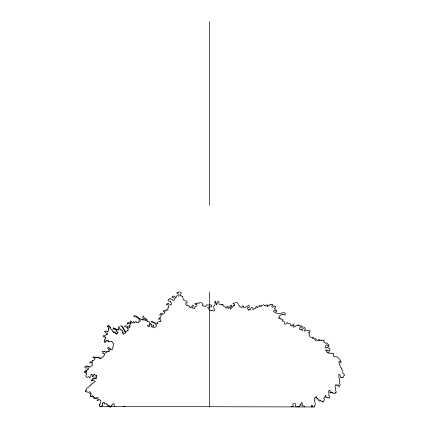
<?xml version="1.0" encoding="UTF-8"?>
<svg xmlns="http://www.w3.org/2000/svg" width="429" height="429" viewBox="0 0 429 429"><rect width="100%" height="100%" fill="white"/><g stroke="black" fill="none" stroke-linecap="round" stroke-linejoin="round"><path stroke-width="0.64" d="M99.844 406.451L99.898 406.006L99.442 405.914L99.716 405.351L99.346 405.362L99.812 404.504L99.217 404.756L99.85 404.418L99.85 403.737L100.413 403.571L100.826 400.67L100.22 400.563L100.365 400.032L99.603 399.908L99.292 399.335L97.431 400.954L97.008 400.139L97.909 399.329L98.064 397.351L96.981 397.56L95.935 398.809L96.016 397.822C94.986 398.605 94.525 398.579 93.951 398.514L93.946 398.015L94.509 397.801L93.694 397.447L94.262 397.141L93.479 396.836L93.688 396.267L92.825 396.997L92.653 395.436L91.672 396.696L91.629 396.375L90.095 396.895L90.76 395.2L90.229 394.782L90.685 394.83L91.248 394.026L90.953 393.093L89.484 393.575L90.53 392.235L90.208 391.972L89.447 391.757L88.304 392.503L87.747 391.993L86.937 392.181L86.899 391.768L85.301 391.693L85.789 391.2L85.618 390.867L86.417 390.331L85.553 389.977L86.604 389.591L86.83 388.674C86.535 387.634 87.516 387.698 88.471 387.371L88.422 387.14C89.023 386.647 89.731 386.325 89.934 385.328L90.744 385.548L90.841 384.84L91.291 384.888C90.481 384.041 92.433 383.719 92.991 383.585C92.187 382.437 94.868 382.722 95.254 381.36L94.455 380.92L94.101 380.121L92.895 380.362L92.734 379.445L92.273 380.646C92.171 379.418 90.433 382.486 91.484 380.115L92.208 379.788C91.624 379.075 92.895 378.281 93.334 378.909L93.742 378.904C93.79 377.874 93.913 378.029 94.342 377.665L94.873 378.668L94.997 378.185L95.211 378.603C95.243 376.217 96.321 380.169 96.316 378.169L96.139 377.702L96.541 377.692L96.874 375.783L96.45 376.088L96.45 375.439C94.257 378.164 95.554 372.072 93.999 374.887L93.919 374.479L93.141 376.592L92.82 376.212L92.562 376.635L92.278 374.812L91.865 374.217L91.35 375.064L91.27 374.608L89.618 378.078L88.878 376.506L87.243 377.434L86.615 377.118C86.647 376.512 85.918 376.576 85.8 375.74L86.669 374.533L85.886 373.852L86.583 373.525L86.658 372.635L85.838 372.104L86.486 371.273L85.071 372.57L85.055 372.174L84.572 372.372L84.191 371.83L85.215 370.844L86.288 371.101L85.982 370.42L86.647 370.736L86.1 370.082L87.387 370.066L87.875 369.771L87.559 369.385L88.739 369.004L88.546 368.329L86.84 367.76L85.843 368.114L84.792 367.814L84.921 366.908L85.693 366.597L85.403 366.173L85.966 366.489L86.797 365.792L87.248 366.688L87.634 366.007L88.235 366.527L88.331 366.275L88.605 367.09L88.959 367.127L89.173 366.43L89.886 367.353L91.146 366.044L92.348 366.034L91.929 364.548L92.487 364.082L92.637 362.725L91.243 363.106L91.136 362.569L89.564 362.864L90.047 362.065L92.058 361.813L91.967 360.95L93.072 361.068L92.482 360.414L94.235 360.006L94.857 359.153L95.115 358.328L94.498 358.263L94.573 357.614L94.117 357.829L92.889 357.443L92.991 357.191L93.543 356.853L94.734 357.041L95.629 357.791L95.967 357.303L96.166 357.781L96.788 356.928L97.11 357.614L97.217 357.234L97.512 357.593L98.649 356.987L99.072 358.408L99.608 357.416L100.204 358.982L100.429 357.958L100.536 358.494L100.874 357.936L101.389 358.317L101.689 357.695L102.719 357.475L102.949 356.445L103.893 356.15L103.732 355.872L104.773 354.606L104.907 353.635L104.354 353.973L103.85 353.33L102.638 353.534L103.276 352.289L102.075 351.442L102.928 351.271L104.596 351.769L104.794 351.265L105.802 352.547L106.194 351.737L106.521 352.359L106.955 351.244L107.518 352.021L108.505 350.756L108.58 351.49L109.009 351.694L109.363 351.169L109.18 349.217L108.344 349.614L108.494 348.664L107.851 348.52L107.497 347.839L108.832 347.334L109.76 348.477L109.99 348.257L110.226 349.083L110.671 348.89L110.848 349.71L111.031 349.41L111.658 349.957L112.103 349.839L113.117 348.016L112.5 347.147L113.605 345.731L113.251 345.216L113.851 343.988L112.977 342.932L112.484 342.964L112.323 341.741L111.331 341.881L111.417 341.243L110.215 341.2L108.918 342.111L108.961 341.152L108.51 341.511L108.607 340.551L107.218 341.135L107.255 340.331L106.462 340.894L106.424 340.567L105.958 341.168L106.033 341.897L105.164 341.806L104.848 342.658L104.944 341.784L104.236 341.79L104.306 340.272L105.185 340.122L104.403 339.398L105.636 338.797L104.955 338.084L105.952 337.784L105.362 337.564L105.614 336.947L104.52 336.915L104.435 336.422L103.48 336.969L103.196 336.052L103.888 335.322L105.636 335.339L106.177 334.191L106.977 334.674L106.896 334.105L107.652 334.261L107.668 333.939L107.47 333.44L105.748 332.936L105.872 332.631L104.306 331.102L106.194 331.617L106.832 330.797L107.797 332.078A0.863 0.863 0 0 0 108.049 331.349L108.639 329.703L108.237 329.22L109.234 328.946L108.58 328.244L108.923 328.282L108.478 327.67L108.928 327.209L108.655 326.737L107.277 326.785L107.25 326.469L108.156 326.308L107.845 325.708L108.896 325.246L109.663 327.096L109.98 326.812L110.065 327.643L110.441 327.048L111.154 330.024L112.082 329.429L112.489 331.681L112.988 331.161L113.529 332.416L113.76 332.062L113.958 332.4L114.157 331.853L114.629 332.722L114.875 332.051L115.412 333.371L115.653 332.829L116.356 334.288L116.661 333.306L116.768 333.762L117.187 332.984L117.262 333.247L118.104 332.636L117.637 332.523L117.551 331.697L116.908 331.628L116.763 331.108L116.12 331.172L116.549 330.201L114.393 329.542L113.562 328.946L113.916 328.796L113.192 328.657L113.09 328.142L113.621 327.756L114.693 328.684L114.881 328.265L115.272 329.064L115.557 328.523L116.731 330.035L117.069 329.182L117.385 329.783L117.664 329.306L118.147 329.987L118.195 328.984L118.913 330.067L118.57 326.496L119.241 326.753L119.67 328.63L120.452 329.215L120.34 329.837L121.246 329.74L121.257 330.437L121.697 330.105L122.667 330.518L122.512 331.006L123.069 331.949L122.538 332.336L122.555 332.845L123.091 332.454L122.801 333.939L123.595 334.464L124.126 333.194L124.973 333.408L124.957 332.84L125.729 332.856L125.059 331.585L124.624 331.73L124.19 330.04L123.118 329.177L122.962 327.831L120.581 325.632L122.351 326.319L125.649 331.773L126.496 332.046L127.397 330.185L127.595 330.518L127.252 330.486L128.416 330.416L128.019 329.804L128.282 328.759L127.998 328.351L127.649 328.566L127.692 327.627L127.247 327.96L127.113 327.188L124.866 326.828L124.399 326.319L124.823 325.842L126.727 325.906L127.772 326.276L129.156 327.922L129.896 327.343L130.137 325.933L129.655 325.884L129.274 326.431L129.038 325.756L130.577 324.217C130.925 323.745 130.786 323.916 130.491 323.225L128.394 323.402L128.153 323.9L127.215 324.067L127.102 323.595L127.215 323.085L127.381 323.364L127.67 322.806L128.7 322.651L129.032 322.163L130.266 322.292L131.194 323.3L130.47 320.876L132.529 322.259L132.974 323.219L133.365 321.434L134.534 322.989L135.677 321.391L136.095 321.375L136.535 322.544L137.35 322.179L138.615 322.758L138.985 320.667L139.623 321.627L140.192 320.903L140.406 320.361L137.232 317.46L133.666 316.42L134.325 315.422L134.717 315.91L136.159 316.001L136.358 316.64L136.685 316.168L139.747 319.004L140.026 318.699L140.498 319.251L140.739 318.94L141.886 319.675L142.219 319.096L142.428 319.508L142.75 319.037L142.964 320.232L143.586 319.852L143.393 318.372L142.659 317.01L143.082 316.044L143.463 316.141L144.267 317.621L144.584 319.787L145.227 320.635L145.914 320.597L146.085 321.005L146.375 320.474L146.235 319.449L145.549 319.439L145.2 318.726L145.64 318.323L147.41 320.302L147.201 321.514L148.429 321.359L149.571 322.093L149.405 324.764L148.766 325.37L147.994 324.898L147.544 325.472L147.485 325.911L148.15 326.372L149.131 326.587L149.565 326.238L150.536 323.423L151.319 324.571L151.662 324.496L151.421 326.431L152.027 327.22L152.799 327.075L153.051 324.914L153.394 324.951L153.872 327.745L156.118 326.614L156.714 325.23L156.462 324.689L155.888 324.63L154.504 323.08L151.137 321.954L151.153 321.627L152.198 321.326L154.665 322.876L157.743 323.67C156.435 322.989 157.851 321.68 159.041 321.659L159.894 321.745L159.974 321.128L160.784 321.471L160.602 321.08L160.945 320.817L160.055 319.358L160.29 318.114L158.703 319.407L158.821 318.693L160.891 316.779L160.934 315.932L161.406 315.556L161.218 314.2L159.776 315.143L160.307 313.497L161.889 313.116L162.446 313.599L162.532 314.398L162.864 314.371L164.361 313.25L164.345 312.639L164.757 312.682L165.074 312.108L164.484 311.502L163.932 311.808L163.395 310.961L163.54 310.494L164.623 310.301L165.658 311.138L166.221 309.674L166.559 309.529L166.57 310.135L167.256 310.451L168.077 309.625L167.701 308.006L168.286 307.883L168.109 307.196L168.602 307.25L168.913 306.006L167.605 304.37L166.608 305.158C166.2 303.652 167.283 304.097 167.766 303.228L168.688 303.426L168.806 303.914L170.104 304.418L170.469 304.981L171.38 304.601L171.348 303.019L170.726 301.796L170.356 302.129L170.141 301.373L169.916 301.608L168.736 300.911C167.675 301.442 168.012 298.804 168.645 299.742C168.994 299.292 169.605 298.321 170.254 298.965L170.485 298.622L170.881 299.292L171.257 298.959L172.41 299.447L172.721 300.477L174.453 300.08L174.576 298.938L174.029 297.672L173.659 297.946L172.463 297.56L172.018 297.147L172.351 296.235L173.236 296.38L174.077 295.887L174.437 296.605L175.284 296.852L175.713 298.262L176.689 295.838L177.236 295.581L178.491 296.182L179.161 295.624L179.097 294.771L177.858 293.699L177.182 293.683L176.759 292.851L177.493 292.347L177.804 292.642L178.11 292.203L178.384 292.439L179.907 291.913L181.231 292.626L180.282 295.318L180.502 295.972L181.408 295.694L182.116 296.557L182.561 296.182L183.339 300.021L184.261 299.989L185.226 300.917L186.851 300.997L187.135 302.509L186.878 302.354L186.481 303.185L185.955 303.046L185.66 303.668L186.063 305.105L186.347 305.4L187.205 304.831L187.891 305.904L188.385 305.609L188.513 306.011L189.194 306.038L189.425 306.719L189.757 306.579L190.026 307.872L190.605 307.496L190.943 307.925L192.46 305.287L193.147 305.223L193.474 305.78L192.16 307.829L192.937 308.349L193.64 307.893L194.375 308.628L194.782 308.188L194.702 307.437L195.19 307.094L195.039 306.51L195.983 306.606L197.083 305.368L196.772 304.418L196.31 304.719L195.082 304.375L194.798 303.475L196.171 303.265L196.203 303.839L196.53 303.26L198.509 302.981L198.611 303.4L199.104 303.405L199.63 302.601L202.225 302.954L203.073 304.488L202.059 305.201L202.424 305.823L203.528 305.893C203.834 306.628 204.247 305.464 204.831 306.209L205.083 306.73L205.518 306.687L206.714 304.729L208.725 305.073L209.266 304.633L209.432 304.965L210.151 304.767L211.754 305.201L211.207 307.089L210.521 306.66L209.797 307.084C208.612 307.609 208.392 306.279 207.759 307.909L210.248 310.473L211.245 310.757L211.679 310.076L211.931 310.558L212.881 310.564L213.015 311.03L214.344 310.805L214.8 310.306L213.98 309.411L214.328 308.542L213.663 307.749L213.599 306.478L214.79 305.335L215.192 302.708L214.489 301.957L215.385 301.19L215.798 301.33L215.782 302.885L216.666 304.74L217.053 304.858L216.79 303.893L217.165 303.603L216.811 302.869L218.029 301.314L219.063 301.71L218.811 303.528L219.358 304.322L220.93 304.563C221.943 303.276 221.868 306.799 222.179 304.692L222.34 304.258L223.412 305.105L223.445 306.134L225.214 306.928L226.233 308.306L226.55 306.901L227.129 307.046L227.102 306.429L227.643 306.199L228.464 307.019L227.531 307.99L228.759 308.44L230.496 305.33L231.735 305.175L231.805 306.392L231.199 306.467L230.003 308.392L230.684 309.347L231.29 307.872L232.556 307.164L232.754 306.349L233.194 306.397L233.199 305.604L233.896 305.539L233.891 305.024L234.518 305.743L234.668 304.547L232.92 303.437L236.347 302.445L237.827 303.201L238.32 304.783L239.806 306.006L239.79 307.073L241.629 306.891L241.908 307.62L242.986 305.582L243.34 306.633L243.795 306.386L243.624 307.443L244.573 307.958L245.404 307.507L245.726 306.762L246.895 306.821L248.643 305.094L249.683 307.051L247.624 307.732L247.131 308.757L248.439 309.309L248.257 309.829L248.954 310.435L249.303 309.1L250.279 309.856L251.153 307.738L252.461 307.395L252.906 308.279L252.885 309.588L253.459 309.47L254.263 308.773L254.66 308.934L255.153 307.974L255.818 308.456L255.979 306.746L256.74 306.998L256.848 306.354L257.641 307.631L259.084 306.285L259.352 306.553L259.4 305.604L259.91 305.952L260.575 305.604L261.052 306.966L261.685 305.185L262.13 305.695L263.347 304.783L263.899 304.724L264.441 305.646L264.929 305.292L265.02 305.818L266.06 306.156L266.109 305.18L267.031 304.756L267.417 305.663L267.927 305.716L267.557 306.081L267.76 306.676L268.404 305.534L269.165 305.148L269.385 305.459L270.265 304.284L270.715 304.735L271.09 304.193L271.922 304.799L272.377 304.386L273.08 305.207L272.865 305.646L271.959 305.668L271.82 307.035L272.667 307.357L274.136 306.065L275.681 306.515L275.515 306.783C275.874 307.861 275.193 307.084 275.23 307.791L274.292 308.505L274.469 308.982L275.252 309.009L276.785 310.489L276.909 311.197L276.303 311.593L274.957 310.188L273.761 310.639L273.627 311.84L274.86 312.253L275.037 311.867L275.96 313.004L276.743 313.025L276.882 313.443L278.383 314.001L278.636 313.567L280.083 313.599L281.687 312.902L282.534 313.116L283.215 312.543L284.212 312.602L285.296 313.492L285.344 314.371L284.845 315.009L284.105 314.243L283.145 314.698L282.791 314.248C282.47 315.294 281.933 313.653 281.521 314.671L279.113 316.125L279.3 316.693L278.657 318.468L279.51 318.189L279.595 317.782L279.729 318.254L280.175 318.028L280.587 319.171L281.075 318.763L281.488 319.31L282.668 319.525L282.899 319.916L282.255 320.307L282.314 321.053L282.738 321.326L283.317 320.881L284.105 321.466L284.545 322.753L284.368 323.793L285.687 324.297L286.701 322.699L287.51 322.785L288.02 323.847L289.859 323.257L290.412 324.093L290.508 325.439L291.473 325.493L291.666 326.019L291.849 325.391L293.045 324.592C293.189 323.745 294.267 325.08 293.913 325.375L292.932 325.686L292.819 326.088L293.511 327.263L294.31 326.887L294.691 326.099L295.104 325.911L295.549 326.464L296.83 325.075L297.501 325.466L298.289 324.581L298.171 325.767L298.659 325.45L299.426 325.665L299.619 326.19C300.203 325.316 299.892 326.716 300.632 325.992L301.163 325.665L301.399 326.158L302.043 325.97L302.601 326.828L302.086 327.413L301.507 326.973L300.016 327.536L299.394 328.485L299.501 329.22L300.225 329.756L300.836 328.973L301.12 329.595L301.721 329.107L301.973 330.443L302.316 330.48L302.708 328.829L303.319 328.678L303.711 327.665L304.665 327.59L304.472 327.954L305.384 328.764L305.046 329.831L304.14 330.121L304.81 331.204L306.161 330.539L307.92 330.636C308.901 330.191 311.32 330.92 309.561 332.234L309.186 331.805L309.116 332.319L308.451 332.378L309.363 333.574L309.052 334.582L309.341 334.936L308.982 335.092L310.172 336.963L311.738 337.387L313.24 337.215L313.165 337.923L312.441 338.299L313.642 338.036L314.548 339.36L314.966 338.883L315.401 339.06L315.739 338.443L316.275 339.216L315.39 340.224L316.194 340.894L318.157 340.379L318.506 339.511L319.085 339.371L319.321 339.918L318.688 340.24L319.407 340.899L320.077 339.8L320.795 340.395L321.251 340.052L321.235 340.438L322.983 340.685L323.857 339.929L324.195 340.159L323.745 341.345L324.152 342.036L323.954 342.535L325.134 342.717L325.193 343.307L326.834 342.975L328.995 345.023L328.694 346.873L328.099 345.501L327.627 345.736L327.091 344.771L325.793 345.211L324.994 347.404C325.343 348.664 326.372 347.469 327.327 347.131L327.499 347.603L327.815 347.41L327.992 347.828L329.209 348.235L329.263 348.756L329.649 348.68L330.019 349.914L329.29 351.378L328.748 350.579L328.072 351.024L327.686 350.187L327.166 350.59L326.389 349.769L325.729 350.724L326.083 350.59L326.635 351.898L327.027 351.828L327 352.391L327.697 352.348L327.836 352.708L328.121 352.45L328.212 352.97L328.812 352.466L329.225 353.534L331.145 352.992L331.199 353.507L332.738 353.668L332.958 353.174L333.735 353.828L333.44 354.424L333.735 356.714L334.325 356.451L334.834 357.025L335.607 356.644L336.979 356.789L339.677 359.1L341.173 362.269L340.798 362.687L340.487 361.738L339.135 361.143L339.001 362.961L339.623 364.012L339.237 364.629L339.983 364.838L339.811 365.669L340.46 366.066L340.487 367.38L341.269 367.723L341.243 368.307L341.945 368.511L341.468 369.187L342.085 369.315L342.868 372.125L342.744 373.133L344.809 375.053L343.779 375.627L343.913 376.094L342.991 377.702L342.481 377.08L342.127 377.954L342.004 377.375L340.98 377.836L340.46 377.44L340.106 375.134L338.846 374.093L338.894 377.96L339.639 378.491L339.35 379.708L339.929 380.453L339.436 381.081L339.334 383.226L340.358 384.47L339.007 386.942L338.256 384.818L337.441 385.757L337.183 384.711L336.379 385.419L335.88 384.577L334.947 386.298L335.505 387.601L335.162 388.363L335.575 389.312L335.387 390.084L336.298 391.999L335.95 392.867L335.655 392.497L335.237 393.248L335.022 392.889L333.682 393.543L333.478 392.953L332.765 393.334L332.513 392.176L332.014 392.916L331.826 391.993L331.413 392.632L331.097 392.712L331.043 392.251L330.469 392.985L330.121 390.567L329.413 390.835L329.359 390.374L329.048 390.454L328.271 392.192L329.182 392.514L328.662 395.297L329.617 396.305L329.456 398.101L328.796 397.356L328.062 398.187L327.718 397.356L326.844 397.833L326.517 396.664L325.868 397.281L325.514 395.088L324.796 397.023L324.168 397.967L323.697 397.919L324.608 399.876L324.013 400.123L323.493 402.166L322.544 401.136L322.351 401.817L321.659 400.89L321.165 401.228L320.318 400.289L319.841 401.405L319.042 400.466L319.037 399.458L318.254 400.386L317.562 398.294L317.01 398.857L316.897 397.839L316.468 398.026L316.484 396.552L315.792 397.881L315.465 396.991L314.634 397.839L314.226 398.648L315.052 400.053L314.36 400.219L314.264 401.136L315.32 403.346L315.063 405.416L314.425 405.582L314.253 406.96L99.844 406.451L100.89 406.424L100.928 406.928L102.166 405.705C101.282 404.89 103.035 405.855 102.445 405.223L102.499 403.255L102.831 403.48L103.014 402.354L103.55 402.027L104.585 402.96L103.957 403.469L104.537 403.973L106.151 403.63L106.548 404.434L106.826 403.957L107.926 404.515L107.663 405.443L108.097 406.381L108.44 405.459L109.556 405.636L109.148 406.102L109.786 406.295L110.199 407.55L110.677 406.708L111.245 406.574L111.368 405.695L111.706 405.861L112.269 404.07L112.897 404.456L113.808 403.464L114.173 404.075L114.114 406.172L114.607 406.488M304.799 406.939L304.724 406.172L304.247 406.542L303.818 405.99L301.823 405.786L302.354 404.241L301.871 402.338L301.099 403.019L300.96 404.772L300.069 404.172L300.354 405.464L299.732 405.319L299.678 406.928M296.058 406.917L296.139 406.295L295.19 405.775L295.501 404.043L294.9 403.389L292.637 404.08L293.146 405.4L293.034 406.649L291.623 406.166L291.892 406.906M313.958 406.96L314.253 406.96M297.066 406.923L297.329 406.504L297.769 406.885L298.252 406.343L298.487 406.923M123.466 406.51L124.598 406.225L125.112 406.51M311.567 406.955L311.416 405.582L311.856 405.239L312.183 406.129L312.73 405.641L312.859 406.955M209.416 21.45L209.416 205.244M209.416 291.913L209.416 406.96"/></g></svg>
